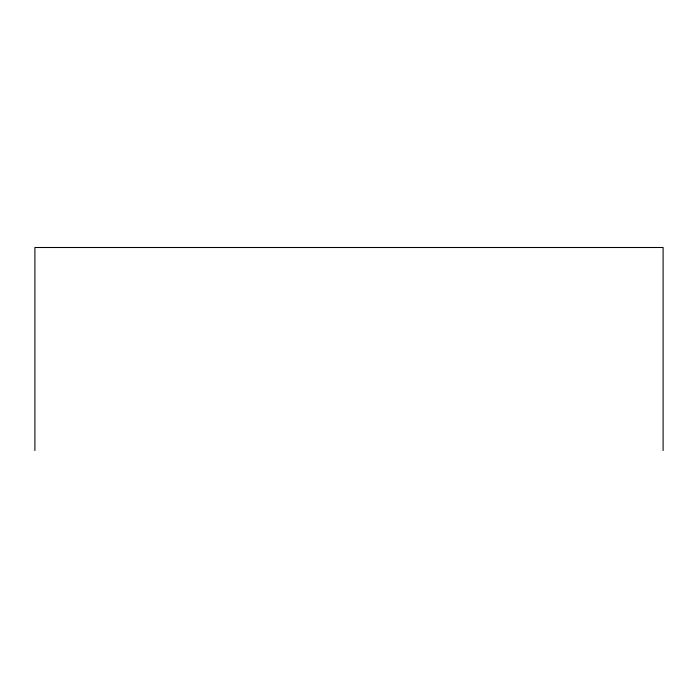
<?xml version="1.0" encoding="UTF-8"?>
<svg xmlns="http://www.w3.org/2000/svg" width="698" height="698" viewBox="0 0 698 698"><rect width="100%" height="100%" fill="white"/><g stroke="black" fill="none" stroke-linecap="round" stroke-linejoin="round"><path stroke-width="1.05" d="M663.1 450.498L663.1 247.502L34.9 247.502L34.9 450.498"/></g></svg>
